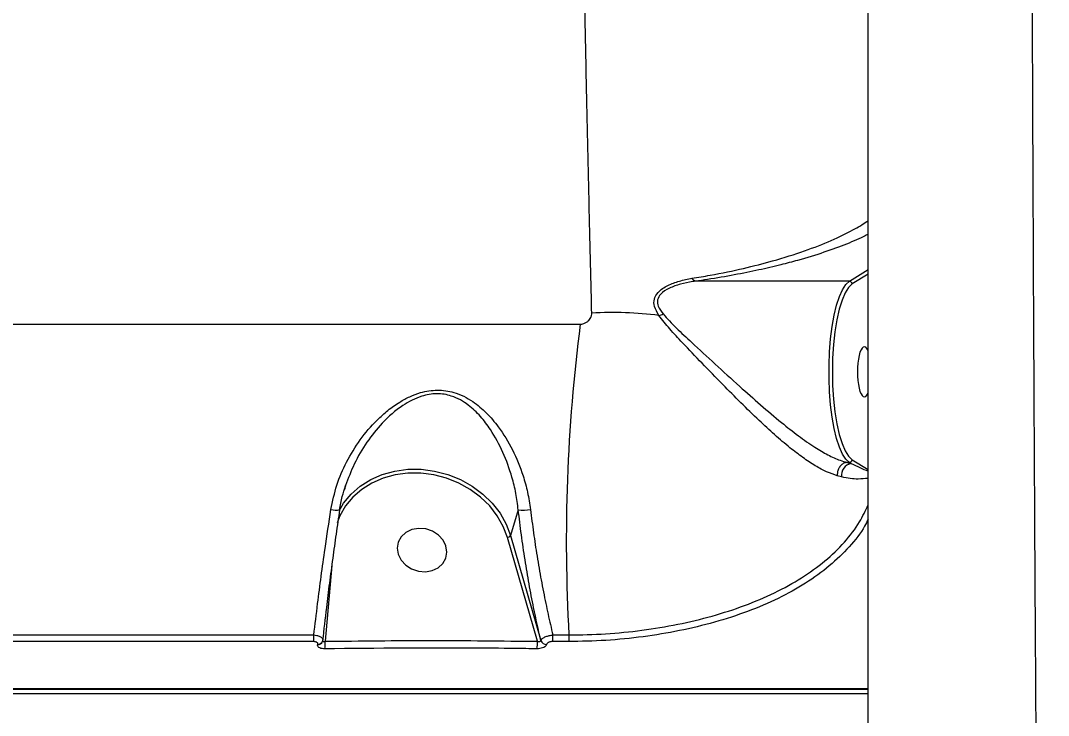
# Model space of a CAD drawing. Header units: millimetres. Extents: x -8327 to 9087, y -6583 to 5996.
# Drawn here: x 5978.9 to 6163.4, y -140.2 to -15.4 of the extents above; entities that cross this region are included whole.
import ezdxf

# ---------------------------------------------------------------- set-up
doc = ezdxf.new("R2010")
doc.units = ezdxf.units.MM
for name, color, linetype in [('DIKOM_ОБЪЕКТ', 7, 'Continuous'), ('DIKOM_РАЗМЕР_ЗОНА', 7, 'Continuous'), ('DIKOM_РАЗМЕР_ОБЪЕКТА', 7, 'Continuous')]:
    doc.layers.add(name, color=color, linetype=linetype)
doc.styles.add('style1', font='arial.ttf', dxfattribs={"width": 0.8})
doc.dimstyles.new('1-50', dxfattribs={"dimtxt": 300, "dimasz": 200, "dimexe": 100, "dimexo": 0, "dimgap": 100, "dimtad": 1, "dimtxsty": 'style1', "dimcen": 200, "dimclrd": 7, "dimclre": 7, "dimclrt": 7, "dimadec": 1, "dimazin": 2, "dimtfac": 1, "dimtmove": 0, "dimatfit": 2, "dimfxl": 0, "dimlwd": 25, "dimlwe": 18, "dimarcsym": 0})

# ---------------------------------------------------------------- blocks, each defined once
blk = doc.blocks.new('*D9')
at = {"layer": 'Defpoints', "color": 0, "transparency": 16777216}
for p in [(7087.37, 843.9), (-4957.59, 227.93), (7087.37, -4838.64)]:
    blk.add_point(p, dxfattribs=at)
at = {"layer": 'DIKOM_РАЗМЕР_ОБЪЕКТА', "color": 7, "lineweight": 18, "transparency": 16777216}
for p, q in [((7087.37, 843.9), (7087.37, -4938.64)), ((-4957.59, 227.93), (-4957.59, -4938.64))]:
    blk.add_line(p, q, dxfattribs=at)
at = {"layer": 'DIKOM_РАЗМЕР_ОБЪЕКТА', "color": 7, "lineweight": 25, "transparency": 16777216}
blk.add_line((-4757.59, -4838.64), (6887.37, -4838.64), dxfattribs=at)
at = {"layer": 'DIKOM_РАЗМЕР_ОБЪЕКТА', "color": 7, "transparency": 16777216}
for points in [[(-4757.59, -4805.31), (-4757.59, -4871.97), (-4957.59, -4838.64)], [(6887.37, -4805.31), (6887.37, -4871.97), (7087.37, -4838.64)]]:
    blk.add_solid(points, dxfattribs=at)
at = {"layer": 'DIKOM_РАЗМЕР_ОБЪЕКТА', "color": 7, "transparency": 16777216, "insert": (4098.94, -4585.47), "char_height": 300, "attachment_point": 5, "style": 'style1'}
blk.add_mtext('12040', dxfattribs=at)
blk = doc.blocks.new('*D12')
at = {"layer": 'Defpoints', "color": 0, "transparency": 16777216}
for p in [(-6501.58, 227.93), (9087.37, 227.93), (9087.37, -6483.3)]:
    blk.add_point(p, dxfattribs=at)
at = {"layer": 'DIKOM_РАЗМЕР_ЗОНА', "color": 7, "lineweight": 18, "transparency": 16777216}
for p, q in [((-6501.58, 227.93), (-6501.58, -6583.3)), ((9087.37, 227.93), (9087.37, -6583.3))]:
    blk.add_line(p, q, dxfattribs=at)
at = {"layer": 'DIKOM_РАЗМЕР_ЗОНА', "color": 7, "lineweight": 25, "transparency": 16777216}
blk.add_line((-6301.58, -6483.3), (8887.37, -6483.3), dxfattribs=at)
at = {"layer": 'DIKOM_РАЗМЕР_ЗОНА', "color": 7, "transparency": 16777216}
for points in [[(-6301.58, -6449.97), (-6301.58, -6516.64), (-6501.58, -6483.3)], [(8887.37, -6449.97), (8887.37, -6516.64), (9087.37, -6483.3)]]:
    blk.add_solid(points, dxfattribs=at)
at = {"layer": 'DIKOM_РАЗМЕР_ЗОНА', "color": 7, "transparency": 16777216, "insert": (2981.2, -6230.13), "char_height": 300, "attachment_point": 5, "style": 'style1'}
blk.add_mtext('15500', dxfattribs=at)

msp = doc.modelspace()

# ---------------------------------------------------------------- linework, layer by layer
at = {"layer": 'DIKOM_ОБЪЕКТ', "color": 7, "linetype": 'Continuous', "lineweight": 15}
for p, q in [((6127.702, -62.228), (6131.054, -60.147)), ((6127.702, -62.228), (6100.099, -62.228)), ((6128.206, -62.721), (6127.954, -62.913)), ((6131.054, -60.953), (6128.206, -62.721)), ((5931.999, -69.943), (6079.409, -69.943)), ((6127.564, -93.65), (6128.205, -94.257)), ((6127.244, -94.75), (6127.248, -94.75)), ((6127.702, -94.75), (6127.248, -94.75)), ((6127.248, -94.75), (6128.045, -94.964)), ((6128.045, -94.964), (6127.702, -94.75)), ((6128.205, -94.257), (6131.054, -96.026)), ((6126.315, -97.347), (6125.544, -97.143)), ((6068.273, -103.257), (6066.879, -107.893)), ((6071.711, -126.855), (6066.325, -108.213)), ((6066.879, -107.893), (6072.32, -126.724)), ((6034.789, -113.263), (6033.587, -126.855)), ((6031.501, -126.901), (5968.972, -126.901)), ((5969.103, -125.718), (6031.587, -125.718)), ((6033.157, -126.71), (6033.132, -126.844)), ((6072.32, -126.724), (6072.324, -126.71)), ((6077.317, -126.901), (6074.431, -126.901)), ((6074.486, -125.718), (6077.37, -125.718)), ((6032.279, -127.429), (6032.283, -127.414)), ((6073.354, -127.414), (6073.35, -127.429)), ((6131.049, -136.302), (5852.742, -136.302)), ((5853.378, -135.435), (6131.05, -135.435)), ((5853.636, -135.3), (6131.05, -135.3))]:
    msp.add_line(p, q, dxfattribs=at)
at = {"layer": 'DIKOM_ОБЪЕКТ', "color": 7, "linetype": 'Continuous', "lineweight": 15, "flags": 128}
for points in [[(6127.702, -94.75), (6127.071, -94.163), (6126.471, -93.236), (6125.914, -91.989), (6125.411, -90.449), (6124.975, -88.649), (6124.614, -86.63), (6124.336, -84.433), (6124.147, -82.108), (6124.052, -79.704), (6124.052, -77.274), (6124.147, -74.871), (6124.336, -72.545), (6124.614, -70.349), (6124.975, -68.329), (6125.411, -66.53), (6125.914, -64.99), (6126.471, -63.743), (6127.071, -62.816), (6127.702, -62.228)], [(6127.954, -62.913), (6127.562, -63.332), (6126.951, -64.309), (6126.387, -65.629), (6125.885, -67.259), (6125.457, -69.161), (6125.113, -71.288), (6124.861, -73.589), (6124.707, -76.008), (6124.655, -78.488), (6124.707, -80.967), (6124.861, -83.387), (6125.112, -85.688), (6125.457, -87.815), (6125.885, -89.717), (6126.387, -91.348), (6126.95, -92.668), (6127.561, -93.646), (6127.564, -93.65)], [(6066.325, -108.213), (6065.575, -106.222), (6064.506, -104.324), (6063.142, -102.56), (6061.512, -100.97), (6059.653, -99.588), (6057.605, -98.444), (6055.412, -97.563), (6053.123, -96.965), (6050.787, -96.663), (6048.457, -96.663), (6046.182, -96.965), (6044.013, -97.563), (6041.997, -98.444), (6040.178, -99.588), (6038.596, -100.97), (6037.285, -102.56), (6036.275, -104.324), (6035.774, -105.593)], [(6036.278, -103.117), (6036.932, -102.063), (6038.283, -100.423), (6039.915, -98.997), (6041.791, -97.818), (6043.87, -96.91), (6046.107, -96.293), (6048.453, -95.981), (6050.856, -95.981), (6053.264, -96.293), (6055.625, -96.91), (6057.886, -97.818), (6059.998, -98.997), (6061.916, -100.423), (6063.596, -102.063), (6065.003, -103.881), (6066.105, -105.839), (6066.879, -107.893)], [(6051.611, -114.374), (6052.828, -114.164), (6053.898, -113.655), (6054.734, -112.889), (6055.268, -111.928), (6055.457, -110.85), (6055.285, -109.742), (6054.767, -108.694), (6053.944, -107.791), (6052.883, -107.106), (6051.67, -106.694), (6050.404, -106.589), (6049.187, -106.8), (6048.117, -107.308), (6047.282, -108.074), (6046.748, -109.035), (6046.559, -110.113), (6046.731, -111.221), (6047.249, -112.269), (6048.072, -113.172), (6049.132, -113.858), (6050.345, -114.269), (6051.611, -114.374)]]:
    msp.add_lwpolyline(points, dxfattribs=at)
at = {"layer": 'DIKOM_ОБЪЕКТ', "color": 7, "linetype": 'Continuous', "lineweight": 15}
for centre, radius, start, end in [((6127.692, -62.743), 0.515, 2.44109, 88.90551), ((6085.371, -132.212), 64.366, 82.71505, 93.47601), ((6092.995, -65.757), 2.663, 281.64279, 298.5612), ((6380.039, -108.858), 303.139, 172.62442, 183.18833), ((6128.423, -97.058), 2.128, 100.23341, 187.82471), ((6127.692, -94.237), 0.514, 271.06911, 357.74981), ((6035.554, -99.904), 3.417, 254.63016, 281.10227), ((6069.18, -96.019), 7.295, 262.85602, 280.18209), ((6066.288, -107.511), 0.703, 272.9913, 327.16069), ((6028.1, -126.06), 3.503, 346.10644, 5.59125), ((6032.327, -126.582), 0.847, 266.74897, 340.98447), ((6032.331, -126.568), 0.847, 266.74703, 340.98502), ((6029.429, -127.405), 4.194, 349.02615, 7.52921), ((6067.076, -127.271), 4.653, 348.43946, 5.12188), ((6073.332, -126.349), 1.08, 200.33164, 270.96162), ((6073.336, -126.335), 1.08, 200.33329, 270.96279), ((6069.108, -126.061), 5.388, 351.03803, 3.65222)]:
    msp.add_arc(centre, radius, start, end, dxfattribs=at)
msp.add_ellipse((6130.395, -78.489), major_axis=(0, 4.5), ratio=0.2773245, start_param=5.7232856, end_param=9.9846777, dxfattribs=at)
for points, knots in [([(6163.431, 749.61), (6163.424, 749.632), (6163.379, 749.77), (6163.287, 749.149), (6163.16, 747.654), (6163.032, 745.106), (6162.905, 741.635), (6162.778, 737.257), (6162.652, 732.013), (6162.525, 725.944), (6162.397, 719.016), (6162.268, 711.164), (6162.138, 702.365), (6162.01, 692.609), (6161.883, 682.004), (6161.76, 670.676), (6161.641, 658.666), (6161.527, 646.023), (6161.416, 632.658), (6161.306, 618.462), (6161.2, 603.427), (6161.095, 587.557), (6160.995, 571.032), (6160.898, 554.052), (6160.807, 536.663), (6160.721, 518.911), (6160.637, 500.659), (6160.559, 481.762), (6160.484, 462.228), (6160.415, 442.075), (6160.35, 421.533), (6160.292, 400.838), (6160.241, 380.033), (6160.195, 359.158), (6160.155, 338.056), (6160.121, 316.565), (6160.094, 294.707), (6160.074, 272.513), (6160.062, 250.238), (6160.058, 226.931), (6160.063, 202.612), (6160.079, 177.327), (6160.104, 152.131), (6160.139, 127.113), (6160.183, 102.36), (6160.232, 79.088), (6160.286, 57.288), (6160.342, 36.916), (6160.405, 16.874), (6160.472, -2.989), (6160.546, -22.627), (6160.626, -41.999), (6160.71, -60.878), (6160.798, -79.041), (6160.889, -96.474), (6160.983, -113.177), (6161.08, -129.293), (6161.182, -144.941), (6161.288, -160.07), (6161.399, -174.639), (6161.513, -188.476), (6161.628, -201.435), (6161.747, -213.511), (6161.867, -224.719), (6161.99, -235.145), (6162.116, -244.859), (6162.245, -253.814), (6162.378, -261.973), (6162.509, -269.236), (6162.639, -275.526), (6162.764, -280.859), (6162.889, -285.263), (6163.013, -288.774), (6163.138, -291.431), (6163.266, -293.103), (6163.366, -293.863), (6163.418, -293.743), (6163.431, -293.713)], [0, 0, 0, 0, 0.0025359, 0.0157567, 0.0293568, 0.0429695, 0.0565822, 0.0701824, 0.0834235, 0.0966761, 0.1099286, 0.1231696, 0.1367966, 0.1504361, 0.1640757, 0.1777027, 0.1909449, 0.2041986, 0.2174522, 0.2306945, 0.2443218, 0.2579615, 0.2716013, 0.2852286, 0.2984537, 0.3116901, 0.3249266, 0.3381516, 0.3517597, 0.3653802, 0.3790007, 0.3926089, 0.4058351, 0.4190728, 0.4323104, 0.4455366, 0.4591469, 0.4727696, 0.4863924, 0.5000026, 0.5154396, 0.5309129, 0.5464046, 0.5618965, 0.5773699, 0.5928069, 0.6060504, 0.6193054, 0.6325603, 0.6458038, 0.6594322, 0.6730731, 0.6867139, 0.7003424, 0.7135632, 0.7267954, 0.7400275, 0.7532483, 0.7668518, 0.7804677, 0.7940837, 0.8076871, 0.8209296, 0.8341836, 0.8474376, 0.86068, 0.8743091, 0.8879507, 0.9015924, 0.9152216, 0.9284595, 0.9417089, 0.9549583, 0.968196, 0.9818205, 0.9954575, 1, 1, 1, 1]), ([(6131.054, -263.828), (6131.054, -263.853), (6131.054, -263.965), (6131.054, -263.318), (6131.054, -261.84), (6131.054, -259.391), (6131.054, -256.041), (6131.054, -251.799), (6131.054, -246.729), (6131.054, -240.863), (6131.054, -234.243), (6131.054, -226.825), (6131.054, -218.542), (6131.054, -209.373), (6131.054, -199.313), (6131.054, -188.472), (6131.054, -176.987), (6131.054, -164.897), (6131.054, -152.249), (6131.054, -138.949), (6131.054, -124.888), (6131.054, -110.058), (6131.054, -94.469), (6131.054, -78.294), (6131.054, -61.713), (6131.054, -44.766), (6131.054, -27.495), (6131.054, -9.783), (6131.054, 8.509), (6131.054, 27.373), (6131.054, 46.789), (6131.054, 66.535), (6131.054, 87.39), (6131.054, 109.361), (6131.054, 132.434), (6131.054, 155.895), (6131.054, 179.697), (6131.054, 203.784), (6131.054, 226.691), (6131.054, 248.361), (6131.054, 268.764), (6131.054, 289.097), (6131.054, 309.514), (6131.054, 329.981), (6131.054, 350.463), (6131.054, 370.72), (6131.054, 390.523), (6131.054, 409.847), (6131.054, 428.678), (6131.054, 447.163), (6131.054, 465.44), (6131.054, 483.466), (6131.054, 501.202), (6131.054, 518.442), (6131.054, 534.996), (6131.054, 550.855), (6131.054, 566.016), (6131.054, 580.594), (6131.054, 594.695), (6131.054, 608.272), (6131.054, 621.287), (6131.054, 633.584), (6131.054, 645.025), (6131.054, 655.613), (6131.054, 665.361), (6131.054, 674.355), (6131.054, 682.653), (6131.054, 690.212), (6131.054, 696.998), (6131.054, 702.928), (6131.054, 707.939), (6131.054, 712.047), (6131.054, 715.272), (6131.054, 717.672), (6131.054, 719.17), (6131.054, 719.834), (6131.054, 719.712), (6131.054, 719.686)], [0, 0, 0, 0, 0.0037494, 0.017002, 0.0302432, 0.0438692, 0.0575078, 0.0711465, 0.0847727, 0.0980153, 0.1112693, 0.1245233, 0.1377657, 0.1513942, 0.1650351, 0.1786761, 0.1923045, 0.2055259, 0.2187588, 0.2319916, 0.245213, 0.2588171, 0.2724335, 0.2860499, 0.299654, 0.3128981, 0.3261537, 0.3394094, 0.3526535, 0.3662824, 0.3799238, 0.3935653, 0.4071942, 0.4224934, 0.4378015, 0.4531008, 0.4687304, 0.4843694, 0.4999991, 0.5132249, 0.5264622, 0.5396996, 0.5529254, 0.5665357, 0.5801584, 0.5937811, 0.6073913, 0.620617, 0.6338541, 0.6470912, 0.6603169, 0.6739257, 0.6875468, 0.701168, 0.7147768, 0.7280197, 0.741274, 0.7545284, 0.7677712, 0.7813986, 0.7950385, 0.8086784, 0.8223058, 0.8355469, 0.8487994, 0.8620519, 0.875293, 0.8889199, 0.9025593, 0.9161988, 0.9298258, 0.9430502, 0.9562861, 0.969522, 0.9827463, 0.9963539, 1, 1, 1, 1]), ([(5931.358, 523.821), (5933.974, 519.707), (5939.208, 511.48), (5946.678, 498.193), (5953.847, 484.23), (5960.904, 469.038), (5967.767, 452.63), (5974.353, 434.977), (5980.477, 416.493), (5986.091, 397.206), (5991.155, 377.162), (5995.506, 357.018), (5999.16, 336.867), (6002.149, 316.8), (6004.56, 296.266), (6006.352, 275.316), (6007.502, 254.014), (6007.992, 232.37), (6007.786, 210.457), (6006.857, 188.241), (6005.197, 166.061), (6002.856, 144.445), (5999.899, 123.552), (5996.393, 103.427), (5992.254, 83.499), (5987.472, 63.844), (5982.055, 44.539), (5976.163, 26.115), (5969.845, 8.601), (5963.153, -7.993), (5955.949, -24.047), (5948.229, -39.465), (5940.043, -54.267), (5934.252, -63.399), (5931.358, -67.964)], [0, 0, 0, 0, 0.0283334, 0.0566671, 0.0852827, 0.1138981, 0.1455322, 0.1771903, 0.208824, 0.24139, 0.2739831, 0.3065486, 0.3371873, 0.367849, 0.3984873, 0.4300098, 0.461558, 0.4930803, 0.525743, 0.5584056, 0.5915374, 0.6246693, 0.6557872, 0.6869297, 0.7180481, 0.7500731, 0.7821242, 0.8141497, 0.8447051, 0.8752823, 0.905838, 0.9372174, 0.9686204, 1, 1, 1, 1]), ([(6081.468, -67.964), (6081.367, -63.832), (6081.166, -55.562), (6080.859, -42.242), (6080.55, -28.297), (6080.228, -13.088), (6079.895, 3.456), (6079.555, 21.395), (6079.226, 40.027), (6078.913, 59.267), (6078.62, 79.025), (6078.357, 99.032), (6078.126, 119.246), (6077.932, 139.615), (6077.772, 160.291), (6077.651, 181.177), (6077.572, 202.178), (6077.538, 223.65), (6077.553, 245.552), (6077.619, 267.825), (6077.731, 289.958), (6077.888, 311.554), (6078.084, 332.566), (6078.311, 352.969), (6078.569, 373.005), (6078.852, 392.582), (6079.155, 411.61), (6079.473, 429.91), (6079.8, 447.457), (6080.131, 464.251), (6080.467, 480.369), (6080.804, 495.721), (6081.14, 510.323), (6081.359, 519.326), (6081.468, 523.821)], [0, 0, 0, 0, 0.02845805, 0.05695121, 0.08544429, 0.11390213, 0.14592548, 0.17805204, 0.21022998, 0.24240637, 0.27452946, 0.30655044, 0.33755814, 0.36866352, 0.39981777, 0.43097078, 0.46207349, 0.49307939, 0.52594796, 0.55887506, 0.59180254, 0.6246717, 0.65616701, 0.68776111, 0.71940676, 0.75105423, 0.78265209, 0.81415009, 0.84504889, 0.876038, 0.90707352, 0.93810966, 0.96910022, 1, 1, 1, 1]), ([(6099.449, -61.706), (6100.551, -61.524), (6103.882, -60.975), (6108.809, -59.936), (6114.5, -58.471), (6119.808, -56.791), (6124.594, -54.915), (6128.151, -53.149), (6130.248, -51.955), (6130.979, -51.4), (6131.054, -51.343)], [0, 0, 0, 0, 0.06580567, 0.19884353, 0.33209569, 0.50454607, 0.67760372, 0.85037653, 0.98461066, 1, 1, 1, 1]), ([(6131.054, -53.789), (6130.895, -53.877), (6129.836, -54.47), (6127.27, -55.559), (6123.274, -57.044), (6119.208, -58.287), (6115.231, -59.342), (6111.499, -60.22), (6107.131, -61.104), (6103.26, -61.77), (6100.814, -62.125), (6100.099, -62.228)], [0, 0, 0, 0, 0.02920036, 0.19524027, 0.36110078, 0.52637691, 0.61985329, 0.73131475, 0.84295174, 0.95415121, 1, 1, 1, 1]), ([(6093.532, -68.365), (6093.211, -67.832), (6092.626, -66.862), (6092.575, -65.406), (6093.37, -64.036), (6095.034, -62.951), (6097.173, -62.145), (6098.69, -61.852), (6099.449, -61.706)], [0, 0, 0, 0, 0.16726349, 0.30431338, 0.44165627, 0.63701323, 0.81829605, 1, 1, 1, 1]), ([(6100.092, -62.228), (6100.091, -62.228), (6099.922, -62.251), (6099.011, -62.384), (6097.382, -62.712), (6095.368, -63.416), (6093.841, -64.373), (6093.171, -65.563), (6093.331, -66.831), (6093.934, -67.645), (6094.268, -68.096)], [0, 0, 0, 0, 0.0002731, 0.0414272, 0.2242982, 0.4065795, 0.5849844, 0.7124824, 0.8404559, 1, 1, 1, 1]), ([(6100.092, -62.228), (6099.98, -62.184), (6099.774, -62.104), (6099.562, -61.87), (6099.465, -61.729), (6099.449, -61.706)], [0, 0, 0, 0, 0.4993347, 0.9155166, 1, 1, 1, 1]), ([(6100.099, -62.228), (6100.098, -62.228), (6100.096, -62.228), (6100.093, -62.228), (6100.092, -62.228), (6100.092, -62.228)], [0, 0, 0, 0, 0.4479823, 0.832161, 1, 1, 1, 1]), ([(6079.409, -69.943), (6079.511, -69.938), (6079.724, -69.926), (6080.125, -69.811), (6080.552, -69.596), (6081.063, -69.175), (6081.326, -68.742), (6081.455, -68.296), (6081.463, -68.096), (6081.468, -67.964)], [0, 0, 0, 0, 0.0768052, 0.1605593, 0.3174341, 0.4661398, 0.7625004, 0.8428441, 1, 1, 1, 1]), ([(6094.268, -68.096), (6095.034, -68.937), (6096.567, -70.62), (6099.8, -73.559), (6103.574, -77.066), (6107.748, -80.858), (6111.748, -84.431), (6115.286, -87.433), (6118.557, -89.997), (6121.344, -91.948), (6123.853, -93.427), (6125.761, -94.31), (6126.854, -94.647), (6127.244, -94.75), (6127.244, -94.75)], [0, 0, 0, 0, 0.0903751, 0.1810093, 0.3101312, 0.4392102, 0.5457993, 0.6522911, 0.7371422, 0.8219039, 0.8907545, 0.9595278, 0.9999835, 1, 1, 1, 1]), ([(6125.544, -97.143), (6124.916, -96.935), (6123.66, -96.52), (6121.562, -95.374), (6119.353, -93.906), (6116.911, -92.031), (6114.285, -89.792), (6111.328, -87.067), (6108.209, -84.032), (6104.777, -80.561), (6101.24, -76.935), (6098.077, -73.601), (6095.403, -70.777), (6094.156, -69.168), (6093.532, -68.365)], [0, 0, 0, 0, 0.064643, 0.1293348, 0.1963548, 0.2634137, 0.3430324, 0.4226944, 0.5180131, 0.6133826, 0.7266768, 0.8399827, 0.9200816, 1, 1, 1, 1]), ([(6034.649, -103.199), (6034.958, -101.723), (6035.578, -98.769), (6037.413, -94.566), (6039.812, -90.624), (6042.396, -87.586), (6044.836, -85.384), (6046.808, -83.978), (6048.785, -82.909), (6051.03, -82.055), (6053.768, -81.622), (6056.424, -82.013), (6058.506, -82.84), (6060.523, -84.031), (6062.632, -85.83), (6065.045, -88.689), (6067.326, -92.408), (6068.981, -96.452), (6070.004, -100.091), (6070.315, -102.163), (6070.47, -103.199)], [0, 0, 0, 0, 0.0727747, 0.1456236, 0.2220843, 0.2985181, 0.3409245, 0.3832935, 0.4164804, 0.4496066, 0.4986425, 0.5477896, 0.5808446, 0.6139646, 0.671083, 0.7283192, 0.8132046, 0.8980765, 0.9490478, 1, 1, 1, 1]), ([(6068.273, -103.257), (6068.146, -102.265), (6067.891, -100.268), (6067.027, -96.782), (6065.602, -92.866), (6063.647, -89.257), (6061.526, -86.444), (6059.693, -84.677), (6057.896, -83.487), (6056.061, -82.668), (6053.659, -82.271), (6051.182, -82.708), (6049.164, -83.548), (6047.374, -84.601), (6045.584, -85.984), (6043.362, -88.134), (6041.017, -91.104), (6038.785, -94.86), (6037.767, -97.59), (6037.281, -98.892)], [0, 0, 0, 0, 0.0558412, 0.1124065, 0.2047962, 0.2996039, 0.3609218, 0.4234306, 0.4576893, 0.4927909, 0.5429491, 0.5930335, 0.6273314, 0.6626304, 0.7080858, 0.7541997, 0.8374073, 0.9224383, 1, 1, 1, 1]), ([(6127.244, -94.75), (6127.061, -94.786), (6126.695, -94.856), (6126.196, -95.232), (6125.805, -95.76), (6125.574, -96.386), (6125.525, -96.863), (6125.542, -97.104), (6125.544, -97.143)], [0, 0, 0, 0, 0.1954746, 0.3910678, 0.5865635, 0.7820993, 0.9649415, 1, 1, 1, 1]), ([(6128.045, -94.964), (6128.568, -95.209), (6129.638, -95.71), (6130.575, -96.11), (6131.054, -96.314)], [0, 0, 0, 0, 0.4882723, 1, 1, 1, 1]), ([(6131.054, -97.619), (6130.491, -97.674), (6129.569, -97.763), (6127.908, -97.696), (6126.846, -97.464), (6126.315, -97.347)], [0, 0, 0, 0, 0.4390357, 0.7196729, 1, 1, 1, 1]), ([(6036.213, -103.276), (6036.347, -102.472), (6036.597, -100.98), (6037.069, -99.552), (6037.287, -98.893)], [0, 0, 0, 0, 0.5384869, 1, 1, 1, 1]), ([(6037.281, -98.892), (6037.268, -98.923), (6037.174, -99.149), (6037.13, -99.396), (6037.093, -99.608)], [0, 0, 0, 0, 0.13659989, 1, 1, 1, 1]), ([(6031.587, -125.718), (6031.807, -123.85), (6032.213, -120.411), (6032.897, -115.193), (6033.68, -109.545), (6034.292, -105.535), (6034.649, -103.199)], [0, 0, 0, 0, 0.2580796, 0.4750063, 0.6940761, 1, 1, 1, 1]), ([(6036.212, -103.257), (6035.996, -104.706), (6035.564, -107.603), (6034.95, -112.007), (6034.367, -116.421), (6033.749, -121.385), (6033.374, -124.756), (6033.157, -126.71)], [0, 0, 0, 0, 0.1825577, 0.3651179, 0.5530305, 0.7409454, 1, 1, 1, 1]), ([(6072.324, -126.71), (6071.883, -124.756), (6071.132, -121.426), (6070.207, -116.547), (6069.469, -112.177), (6068.811, -107.731), (6068.452, -104.748), (6068.273, -103.257)], [0, 0, 0, 0, 0.2590549, 0.441627, 0.6241966, 0.8120994, 1, 1, 1, 1]), ([(6070.47, -103.199), (6070.644, -104.592), (6070.991, -107.379), (6071.637, -111.613), (6072.373, -115.859), (6073.182, -119.969), (6073.897, -123.249), (6074.339, -125.102), (6074.486, -125.718)], [0, 0, 0, 0, 0.1827959, 0.3655934, 0.553748, 0.7419051, 0.9141923, 1, 1, 1, 1]), ([(6077.37, -125.718), (6079.564, -125.677), (6083.94, -125.594), (6090.508, -124.929), (6096.94, -123.87), (6103.129, -122.385), (6108.977, -120.488), (6114.366, -118.194), (6119.209, -115.517), (6123.428, -112.481), (6126.914, -109.113), (6129.534, -105.734), (6130.589, -103.397), (6131.054, -102.367)], [0, 0, 0, 0, 0.0930347, 0.1855147, 0.278016, 0.3710509, 0.4633687, 0.5563611, 0.6489905, 0.7414606, 0.8346218, 0.927034, 1, 1, 1, 1]), ([(6131.054, -104.948), (6130.862, -105.357), (6130.046, -107.095), (6127.762, -109.926), (6124.24, -113.377), (6119.937, -116.475), (6115.008, -119.211), (6109.517, -121.556), (6103.56, -123.495), (6097.251, -125.012), (6090.701, -126.094), (6084.009, -126.774), (6079.549, -126.859), (6077.317, -126.901)], [0, 0, 0, 0, 0.0298388, 0.1268165, 0.2240105, 0.3212212, 0.4181239, 0.5151011, 0.6122526, 0.709312, 0.8059275, 0.9028814, 1, 1, 1, 1]), ([(6032.283, -127.414), (6032.286, -127.405), (6032.303, -127.337), (6032.289, -127.212), (6032.179, -127.081), (6032.003, -126.98), (6031.785, -126.913), (6031.589, -126.905), (6031.501, -126.901)], [0, 0, 0, 0, 0.0340236, 0.2522433, 0.4704656, 0.5979877, 0.8191734, 1, 1, 1, 1]), ([(6031.587, -125.718), (6031.762, -125.74), (6032.152, -125.787), (6032.585, -125.935), (6032.937, -126.134), (6033.16, -126.369), (6033.193, -126.583), (6033.161, -126.695), (6033.157, -126.71)], [0, 0, 0, 0, 0.18053666, 0.40292559, 0.53101217, 0.7496606, 0.96641612, 1, 1, 1, 1]), ([(6033.15, -126.754), (6033.149, -126.764), (6033.143, -126.806), (6033.18, -126.862), (6033.276, -126.901), (6033.418, -126.901), (6033.53, -126.871), (6033.587, -126.855)], [0, 0, 0, 0, 0.0680294, 0.2851782, 0.5125309, 0.7525916, 1, 1, 1, 1]), ([(6033.587, -126.855), (6039.933, -126.779), (6052.625, -126.628), (6065.348, -126.779), (6071.711, -126.855)], [0, 0, 0, 0, 0.4999173, 1, 1, 1, 1]), ([(6071.711, -126.855), (6071.773, -126.871), (6071.896, -126.901), (6072.072, -126.901), (6072.214, -126.862), (6072.296, -126.797), (6072.313, -126.745), (6072.32, -126.724)], [0, 0, 0, 0, 0.2318117, 0.4563218, 0.6692977, 0.8723214, 1, 1, 1, 1]), ([(6072.324, -126.71), (6072.376, -126.618), (6072.485, -126.423), (6072.84, -126.18), (6073.294, -125.97), (6073.83, -125.801), (6074.266, -125.746), (6074.486, -125.718)], [0, 0, 0, 0, 0.2044076, 0.4301244, 0.5634, 0.7803725, 1, 1, 1, 1]), ([(6074.431, -126.901), (6074.429, -126.901), (6074.319, -126.901), (6074.096, -126.921), (6073.828, -126.997), (6073.602, -127.107), (6073.427, -127.243), (6073.378, -127.359), (6073.354, -127.414)], [0, 0, 0, 0, 0.0044565, 0.2199166, 0.4356961, 0.5683009, 0.7938516, 1, 1, 1, 1]), ([(6077.37, -125.718), (6077.373, -125.828), (6077.38, -126.048), (6077.372, -126.386), (6077.351, -126.692), (6077.328, -126.831), (6077.317, -126.901)], [0, 0, 0, 0, 0.250002, 0.5000103, 0.7500166, 1, 1, 1, 1]), ([(6033.547, -128.203), (6033.379, -128.197), (6033.045, -128.185), (6032.632, -128.052), (6032.354, -127.851), (6032.245, -127.63), (6032.269, -127.485), (6032.279, -127.429)], [0, 0, 0, 0, 0.2183151, 0.4368201, 0.6530092, 0.8657434, 1, 1, 1, 1]), ([(6071.635, -128.203), (6070.978, -128.193), (6067.69, -128.143), (6054.98, -127.996), (6042.952, -128.112), (6033.547, -128.203)], [0, 0, 0, 0, 0.0517203, 0.2585603, 1, 1, 1, 1]), ([(6073.35, -127.429), (6073.329, -127.485), (6073.273, -127.63), (6073.039, -127.851), (6072.645, -128.052), (6072.154, -128.184), (6071.808, -128.197), (6071.635, -128.203)], [0, 0, 0, 0, 0.1342521, 0.3470604, 0.5633087, 0.7818137, 1, 1, 1, 1])]:
    msp.add_open_spline(points, degree=3, knots=knots, dxfattribs=at)

# ---------------------------------------------------------------- dimensions: what is measured, and where the dimension line sits
at = {"layer": 'DIKOM_РАЗМЕР_ЗОНА'}
dim = msp.add_linear_dim(base=(9087.366, -6483.303), p1=(-6501.585, 227.929), p2=(9087.366, 227.928), text='15500', dimstyle='1-50', dxfattribs=at)
dim.commit()
dim.dimension.update_dxf_attribs({"geometry": '*D12', "text_midpoint": (2981.198, -6483.303), "dimtype": 160})
at = {"layer": 'DIKOM_РАЗМЕР_ОБЪЕКТА'}
dim = msp.add_linear_dim(base=(7087.366, -4838.641), p1=(-4957.594, 227.929), p2=(7087.366, 843.902), text='12040', dimstyle='1-50', dxfattribs=at)
dim.commit()
dim.dimension.update_dxf_attribs({"geometry": '*D9', "text_midpoint": (4098.945, -4838.641), "dimtype": 160})

doc.saveas('drawing.dxf')
